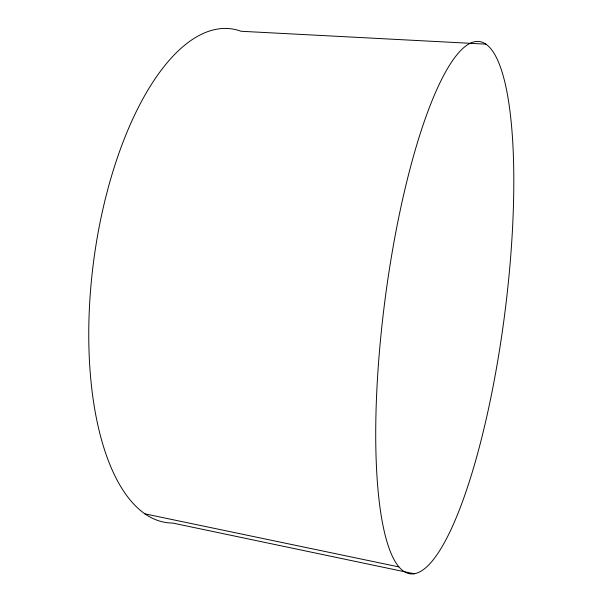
<?xml version="1.0" encoding="UTF-8"?>
<svg xmlns="http://www.w3.org/2000/svg" width="604" height="604" viewBox="0 0 604 604"><rect width="100%" height="100%" fill="white"/><g stroke="black" fill="none" stroke-linecap="round" stroke-linejoin="round"><path stroke-width="0.91" d="M485.88 44.13A268.387 60.272 -82.6 0 0 376.149 407.36A268.387 60.272 -82.6 0 0 472.373 471.815A268.387 60.272 -82.6 0 0 485.88 44.13L241.117 31.272A248.991 106.432 -82.6 0 0 94.209 256.889A248.991 106.432 -82.6 0 0 172.616 523.041L414.367 573.8M144.832 513.845L398.821 566.899"/></g></svg>
